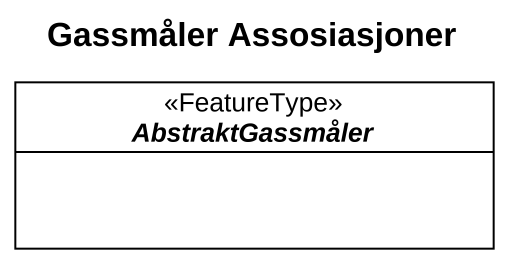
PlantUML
@startuml
title Gassmåler Assosiasjoner
hide circle
hide empty members
abstract class AbstraktGassmåler <<FeatureType>>
@enduml
